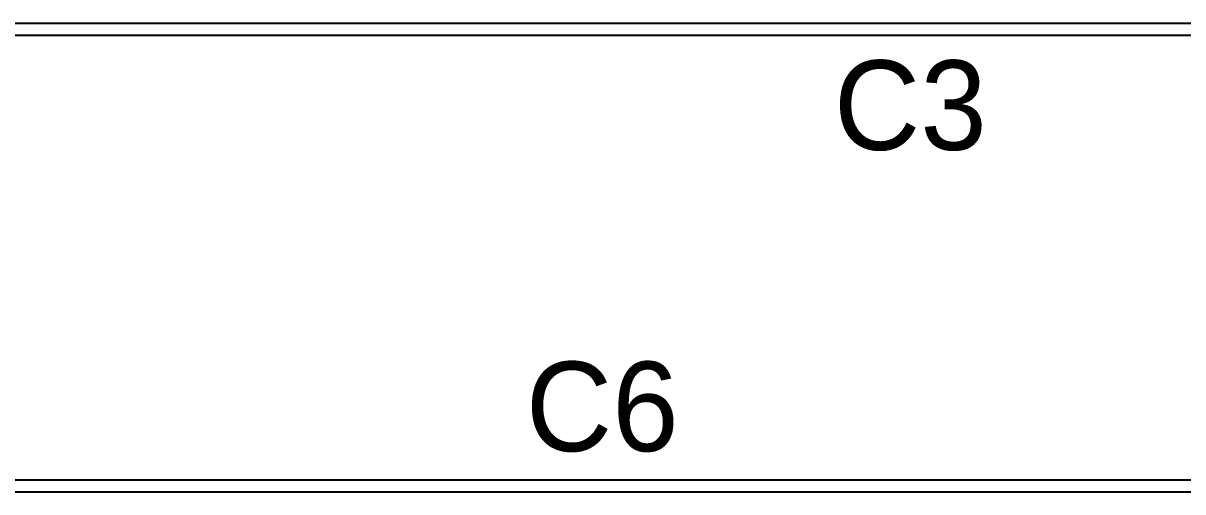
# Model space of a CAD drawing. Header units: millimetres. Extents: x 1086 to 16404, y 1320 to 9021.
# Drawn here: x 2722 to 3370, y 4524 to 4786 of the extents above; entities that cross this region are included whole.
import ezdxf

# ---------------------------------------------------------------- set-up
doc = ezdxf.new("R2010")
doc.units = ezdxf.units.MM
doc.header["$LTSCALE"] = 8
doc.layers.add('STS_Señales Débiles', color=7, linetype='Continuous', true_color=0x265482)

msp = doc.modelspace()

# ---------------------------------------------------------------- linework, layer by layer
at = {"layer": 'STS_Señales Débiles'}
for p, q in [((2446.27, 4786.06), (3903.33, 4786.06)), ((2446.27, 4779.44), (3896.71, 4779.44)), ((2101.02, 4530.93), (3904.17, 4530.93)), ((2101.02, 4524.31), (3897.55, 4524.31))]:
    msp.add_line(p, q, dxfattribs=at)

# ---------------------------------------------------------------- texts
at = {"layer": 'STS_Señales Débiles', "char_height": 50, "width": 410.0041, "attachment_point": 1}
for s, insert in [('C3', (3174.8, 4765.29)), ('C6', (3002.6, 4596.99))]:
    msp.add_mtext(s, dxfattribs=dict(at, insert=insert))

doc.saveas('drawing.dxf')
